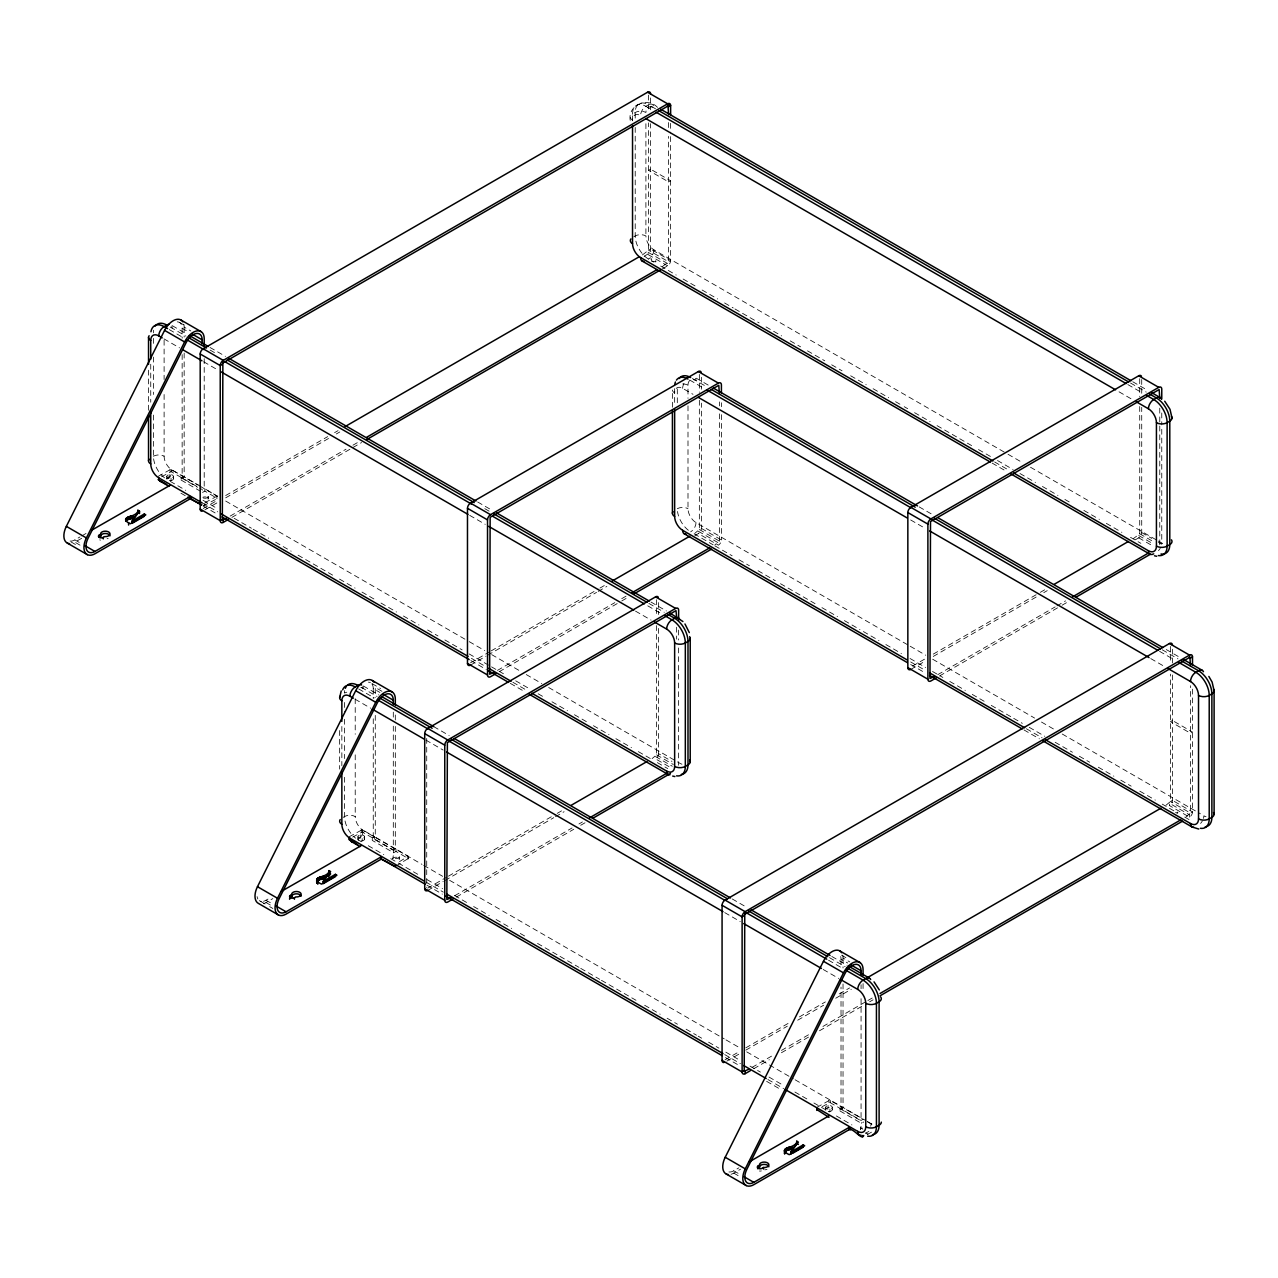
<?xml version="1.0" encoding="UTF-8"?>
<svg xmlns="http://www.w3.org/2000/svg" width="1278" height="1278" viewBox="0 0 1278 1278"><rect width="100%" height="100%" fill="white"/><g stroke="black" fill="none" stroke-linecap="round" stroke-linejoin="round"><path stroke-width="0.75" stroke-dasharray="5 3.75" d="M166.811 476.359L166.811 478.675M173.425 478.787L173.425 476.47A3.307 1.917 0 0 0 168.552 474.745A3.307 1.917 0 0 0 168.392 478.052A3.307 1.917 0 0 0 173.425 476.47M208.17 498.739L208.17 496.423L208.042 499.331A3.307 1.917 0 0 0 206.732 497.222A3.307 1.917 0 0 0 202.851 497.286M357.936 836.707L357.936 839.007M364.534 839.119L364.534 836.802A3.307 1.917 0 0 0 359.661 835.077A3.307 1.917 0 0 0 359.501 838.384A3.307 1.917 0 0 0 364.534 836.802M399.295 859.072L399.295 856.755L399.151 859.663A3.307 1.917 0 0 0 396.915 857.298A3.307 1.917 0 0 0 392.809 858.592C390.78 855.573 396.787 861.021 399.151 857.346M825.684 1107.275L825.684 1109.576M832.298 1109.687L832.298 1107.371A3.307 1.917 0 0 0 827.425 1105.646A3.307 1.917 0 0 0 827.249 1108.953A3.307 1.917 0 0 0 832.298 1107.371M656.588 625.597L656.588 754.835L652.131 758.573M699.354 400.286L699.354 529.539L694.897 533.261M719.402 413.848L719.402 541.105L714.945 544.843M1139.72 406.516L1139.72 533.773L1133.538 538.501M217.18 496.104L203.537 503.42L203.537 505.737L216.893 498.803L217.18 496.104L204.863 488.771L202.531 490.113M395.988 866.069L408.209 858.528L395.988 851.42L393.64 852.761L372.265 840.413L372.265 838.112L393.64 850.445L395.988 849.103L408.209 856.228L397.698 862.762M208.042 497.014L205.982 498.276L203.01 498.053M393.257 855.733L392.809 858.592M861.005 1126.301L860.573 1129.161A3.307 1.917 0 0 1 862.634 1127.899M655.199 261.798L655.886 260.696L655.886 261.798M158.089 476.422L170.789 469.314L183.489 476.422L183.489 478.739L181.141 480.081L181.141 477.764L183.489 476.422M161.523 476.758L171.156 471.678L202.196 489.538M70.082 541.057A12.764 7.364 -60 0 0 74.907 539.891L80.003 536.936M81.696 535.961L86.808 533.006M200.854 486.455L184.16 476.806L182.147 477.972L182.147 354.214M81.696 538.278L74.907 542.191L81.584 546.057M633.872 236.718L635.214 235.951A7.556 4.361 0 0 1 645.901 235.951A11.342 6.55 60 0 0 653.921 249.833L1006.297 453.275M202.531 492.429L204.863 491.087L217.18 498.404M203.202 508.516L217.036 500.529M225.679 495.529L327.695 436.629M334.612 432.635L338.063 430.638M642.387 254.945L648.569 250.216L648.569 122.848M204.927 509.826L217.036 502.845M225.679 497.845L329.42 437.955M336.338 433.961L339.788 431.964M644.112 256.271L647.563 254.274A4.249 2.46 -60 0 0 650.582 249.066L650.582 123.662M230.168 516.088L346.003 449.201M352.92 445.207L358.112 442.22M662.435 266.527L668.618 261.798L668.618 136.395M231.893 517.398L351.194 448.53M352.92 447.524L361.578 442.539M662.435 268.843L667.611 265.84A4.249 2.46 -60 0 0 670.63 260.632L670.63 135.244M470.496 662.835L489.474 651.86M491.199 650.869L598.232 589.078M599.957 588.072L605.133 585.084M470.496 665.135L486.023 656.173M487.749 655.183L596.506 592.385M598.232 591.394L606.858 586.41M694.897 535.578L698.347 533.581A4.249 2.46 -60 0 0 701.366 528.373L701.366 403.113M497.446 670.407L614.83 602.641M621.731 598.663L626.907 595.66M499.171 671.733L620.006 601.97M621.731 600.964L628.632 596.986M343.191 817.345L344.533 816.562A7.556 4.361 0 0 1 355.22 816.562A11.342 6.55 60 0 0 363.24 830.46L421.964 864.359M349.213 836.755L362.265 829.694L374.598 836.755L374.598 839.071L372.265 840.413M352.648 837.09L362.265 832.01L393.304 849.87L395.317 848.72L395.317 724.977M372.265 838.112L374.598 836.755M263.508 901.262A12.764 7.364 -60 0 0 266.016 900.223L269.418 898.258M395.317 848.72L375.269 837.138L373.256 838.304L373.256 716.543M263.284 903.706A15.592 9.01 -60 0 0 266.016 902.54L272.821 898.61M427.731 888.13L446.709 877.171M448.434 876.165L555.467 814.374M557.192 813.383L562.368 810.396M427.731 890.446L443.258 881.485M444.984 880.478L553.741 817.696M555.467 816.69L564.093 811.706M454.68 895.718L572.065 827.952M578.966 823.959L582.417 821.962M456.406 897.044L573.79 829.262M580.691 825.284L585.867 822.297M912.572 666.078L924.665 659.097M933.291 654.112L1038.599 593.327M1040.324 592.321L1047.225 588.343M910.847 669.384L924.665 661.413M933.291 656.429L1036.873 596.634M1043.775 592.641L1047.225 590.644M1135.263 539.827L1138.714 537.83A4.249 2.46 -60 0 0 1141.717 532.622L1141.717 407.347M937.796 674.656L1055.181 606.89M1056.906 605.884L1065.548 600.9M939.522 675.982L1060.373 606.219M1062.098 605.213L1068.999 601.235M725.089 1059.813L738.924 1051.826M745.825 1047.832L790.794 1021.873M799.437 1016.889L825.364 1001.92M839.199 993.933L849.582 987.942M1165.999 805.252L1170.456 801.514L1170.456 674.145M726.815 1061.123L738.924 1054.142M745.825 1050.149L787.328 1026.186M797.712 1020.195L823.639 1005.227M835.748 998.23L851.308 989.252M752.039 1067.386L772.791 1055.42M781.433 1050.42L809.102 1034.445M822.936 1026.458L866.164 1001.505M867.89 1000.514L873.082 997.511M1186.048 816.834L1190.505 813.096L1190.505 685.727M753.78 1068.712L769.34 1059.718M781.433 1052.737L809.102 1036.762M819.486 1030.771L862.714 1005.818M869.615 1001.824L873.082 999.827M816.961 1107.323L829.662 1100.214L842.362 1107.323L842.362 1109.639L840.013 1110.981L840.013 1108.681L842.362 1107.323M822.121 1106.668L830.029 1102.579L861.068 1120.439L863.065 1119.288L843.033 1107.707L841.02 1108.873L841.02 987.111M728.955 1171.958A12.764 7.364 -60 0 0 733.764 1170.792L738.876 1167.836M731.032 1174.274A15.592 9.01 -60 0 0 733.764 1173.108L740.569 1169.178M840.013 1110.981L861.404 1123.33L863.736 1121.988M865.462 1133.33L868.896 1131.35M867.171 1134.656L872.331 1131.685M650.71 259.051L651.652 258.795L651.652 260.345M651.652 261.111L655.31 261.878M862.81 1129.209L860.429 1127.436L860.429 1129.752M1175.584 812.457L1177.198 813.175L1177.773 811.993L1177.773 813.096L1162.245 804.118M269.658 906.629L272.869 908.482M657.499 107.368C646.956 96.265 627.003 105.643 630.326 120.979M1132.755 381.755L1146.478 389.678M655.486 108.758L648.569 104.764L645.901 106.314A18.898 10.911 60 0 0 632.53 114.03A7.556 4.361 0 0 0 632.53 120.196A11.342 6.55 60 0 1 640.55 115.579A7.556 4.361 -60 0 1 645.901 106.314L651.077 109.301M1130.519 383.017L1146.222 392.09M1127.835 384.566L1141.653 392.538M1119.033 391.819L1132.851 399.806M1008.038 454.281L1021.857 462.253M1030.483 467.237L1156.59 540.051M1158.315 541.041L1161.766 543.038A11.342 6.55 60 0 0 1164.242 544.013M1141.717 532.622L1151.75 538.405M1158.427 542.271L1161.766 544.188L1161.766 426.884M1139.72 533.773L1153.075 541.489M1138.714 535.514L1152.085 543.23M1138.714 537.83L1152.085 545.546M635.214 127.449L635.214 235.951A18.898 10.911 60 0 0 648.569 259.099L653.761 262.086M660.662 266.08L676.206 275.042M683.123 279.035L695.216 286.016M702.117 290.01L717.661 298.988M724.578 302.966L733.221 307.966M734.946 308.957L759.132 322.919M766.033 326.912L781.577 335.89M790.219 340.875L800.587 346.849M807.488 350.843L824.757 360.811M831.674 364.805L842.042 370.796M850.669 375.78L866.228 384.758M873.13 388.736L888.673 397.714M895.59 401.707L902.492 405.701M904.217 406.692L907.684 408.688M914.585 412.682L930.128 421.644M937.046 425.638L971.6 445.591M978.501 449.568L990.594 456.55M997.511 460.543L1013.055 469.521M1019.956 473.515L1035.5 482.493M1042.417 486.471L1057.96 495.449M1064.878 499.442L1071.779 503.436M1083.872 510.417L1099.415 519.379M1106.333 523.373L1121.876 532.351M1130.519 537.335L1140.871 543.326M994.667 461.997L1008.646 470.064M992.127 463.083L1005.85 471.007M708.172 385.077L694.449 377.154A7.556 4.361 -60 0 1 696.015 380.62A11.342 6.55 60 0 0 691.302 379.662M919.201 506.919L932.94 514.842M1166.271 649.559L1178.284 656.493M692.404 378.528L706.383 386.595M1162.245 649.783L1177.949 658.857M689.721 380.061L703.539 388.049M1159.577 651.333L1173.396 659.304M672.42 407.235L672.42 389.87A7.556 4.361 0 0 0 674.64 392.953A11.342 6.55 60 0 1 682.644 388.336L693.011 394.311M910.671 519.97L924.489 527.958M1150.775 658.601L1164.593 666.573M687.995 405.813L687.995 508.708A11.342 6.55 60 0 0 696.015 522.59L908.482 645.262M910.208 646.253L925.751 655.231M932.668 659.224L1034.589 718.06M1041.49 722.054L1053.583 729.035M1062.226 734.019L1200.409 813.798M701.366 528.373L721.415 539.955A4.249 2.46 -60 0 1 718.396 545.163L698.347 533.581M699.354 529.539L719.402 541.105M698.347 531.265L718.396 542.846M1189.498 817.153L1189.498 814.837L1169.45 803.255L1169.45 805.571L1189.498 817.153A4.249 2.46 -60 0 0 1192.502 811.945L1192.502 686.542M694.13 533.837L713.124 544.811M714.849 545.818L732.134 555.786M739.035 559.78L749.403 565.755M758.046 570.739L775.315 580.723M780.491 583.711L815.044 603.647M821.946 607.641L837.505 616.619M844.407 620.613L859.95 629.591M863.401 631.572L878.96 640.55M885.862 644.543L901.405 653.521M910.048 658.505L925.591 667.483M932.509 671.477L942.86 677.452M949.778 681.446L965.321 690.424M972.238 694.401L984.332 701.382M991.233 705.376L1011.968 717.341M1013.694 718.348L1022.32 723.332M1029.237 727.326L1044.781 736.288M1055.149 742.278L1072.418 752.247M1079.335 756.241L1089.703 762.231M1098.329 767.215L1113.873 776.193M1120.79 780.171L1131.158 786.162M1139.784 791.146L1155.344 800.124M1184.706 817.073L1191.607 821.067M910.671 661.956L924.649 670.023M1026.394 728.764L1042.113 737.837M910.687 664.528L924.409 672.452M1023.934 729.898L1039.365 738.812M179.287 322.312L186.125 326.257M183.824 324.213A15.592 9.01 -60 0 1 184.16 327.12L190.837 330.97M177.275 321.832A12.764 7.364 -60 0 1 182.147 328.27L188.84 332.136M172.274 325.682L185.997 333.606M210.023 347.472L225.471 356.386M477.668 501.998L491.407 509.922M650.965 602.05L666.397 610.964M170.23 327.056L185.949 336.13M210.135 350.092L215.311 353.079M484.777 508.66L489.969 511.647M648.889 603.408L664.272 612.274M169.287 329.596L183.105 337.568M647.77 605.852L661.589 613.823M163.951 338.862L179.495 347.824M203.681 361.786L217.5 369.773M469.697 515.369L485.241 524.347M635.517 611.124L651.061 620.086M164.111 394.503L164.111 456.23A11.342 6.55 60 0 0 172.131 470.128L198.042 485.081M199.767 486.071L217.036 496.056M225.679 501.04L467.508 640.661M469.234 641.652L484.777 650.63M491.695 654.624L519.331 670.583M526.248 674.56L541.792 683.538M548.693 687.532L679.976 763.333A11.342 6.55 60 0 0 682.452 764.308M181.141 477.764L197.595 487.269M658.601 628.409L658.601 753.685L671.956 761.4M181.141 480.081L200.886 491.487M656.588 754.835L673.298 764.484M655.582 756.576L672.292 766.225M668.953 766.608L655.582 758.892A4.249 2.46 -60 0 0 658.601 753.685M170.23 481.375L185.789 490.353M203.058 500.321L216.877 508.309M234.146 518.277L251.431 528.245M253.156 529.252L268.699 538.214M275.601 542.207L291.16 551.185M298.062 555.179L332.615 575.116M339.517 579.11L355.06 588.088M361.978 592.081L374.071 599.062M380.972 603.04L396.531 612.018M403.433 616.012L418.976 624.99M427.619 629.974L437.987 635.949M444.888 639.943L462.157 649.911M469.074 653.905L489.809 665.87M491.535 666.876L503.628 673.857M515.721 680.839L529.539 688.81M538.166 693.794L545.083 697.788M551.984 701.782L567.528 710.76M574.445 714.737L586.538 721.719M593.439 725.712L608.999 734.69M615.9 738.684L631.444 747.646M638.361 751.64L650.454 758.621M657.355 762.615L667.723 768.589M202.116 502.861L217.659 511.839M471.422 658.346L485.4 666.429M512.877 682.276L526.856 690.36M180.917 493.18L186.061 496.152M203.218 506.056L216.941 513.98M470.879 660.582L486.311 669.512M510.337 683.379L524.06 691.302M372.106 683.634L380.636 688.554M841.579 955.177L848.4 959.123M381.946 691.302L375.269 687.452L375.269 697.437M842.697 955.113A15.592 9.01 -60 0 1 843.033 958.021L849.71 961.871M371.946 683.954A12.764 7.364 -60 0 1 373.256 688.602L379.949 692.468M840.684 956.551A12.764 7.364 -60 0 1 841.02 959.171L847.697 963.037M363.383 686.014L378.831 694.928M433.737 726.623L449.169 735.537M732.262 898.977L746.001 906.901M831.786 956.439L847.218 965.353M361.354 687.388L377.058 696.462M829.47 957.653L845.173 966.727M358.671 688.938L374.214 697.9M828.527 960.193L842.346 968.181M355.06 699.194L370.604 708.172M425.878 740.074L443.146 750.058M724.722 912.604L740.266 921.582M823.176 969.459L838.719 978.437M74.907 539.891L81.584 543.741M423.705 865.366L442.699 876.325M449.616 880.318L724.259 1038.886M725.984 1039.893L739.802 1047.864M746.719 1051.858L793.35 1078.776M795.092 1079.782L865.909 1120.662M867.634 1121.669L871.085 1123.666A11.342 6.55 60 0 0 873.561 1124.64M867.171 1121.653L872.331 1124.624M840.013 1108.681L861.404 1121.014L861.404 1123.33M361.354 841.707L357.888 839.71A7.556 4.361 -60 0 0 363.24 830.46M368.256 845.701L383.799 854.678M390.717 858.656L420.079 875.622M426.996 879.599L442.539 888.577M454.633 895.558L466.726 902.54M473.627 906.533L489.17 915.511M496.088 919.505L511.631 928.467M520.274 933.467L527.175 937.445M537.543 943.436L558.278 955.401M560.004 956.391L578.998 967.366M580.723 968.373L599.733 979.331M601.459 980.338L635.997 1000.275M644.639 1005.259L660.183 1014.237M667.1 1018.231L677.468 1024.221M686.094 1029.205L696.462 1035.18M698.187 1036.186L701.638 1038.183M708.555 1042.161L718.923 1048.152M725.824 1052.145L739.642 1060.117M750.01 1066.108L760.378 1072.082M769.005 1077.066L781.098 1084.048M794.916 1092.035L807.009 1099.016M813.926 1102.994L829.47 1111.972M836.387 1115.966L851.931 1124.944M425.878 882.06L443.322 892.124M724.722 1054.59L740.425 1063.647M767.902 1079.511L783.606 1088.584M426.932 885.223L442.38 894.137M725.473 1057.577L739.195 1065.501M766.64 1081.348L780.363 1089.271M266.016 900.223L272.693 904.073M733.764 1170.792L740.457 1174.642M266.016 902.54L272.693 906.39M733.764 1173.108L740.457 1176.958M71.121 542L78.549 546.297M260.744 901.469L268.172 905.782M1172.453 649.224L1172.453 663.09M1172.453 674.976L1172.453 800.363A4.249 2.46 -60 0 1 1169.45 805.571M1170.456 646.428L1170.456 662.26M1161.766 412.97L1161.766 424.887M1159.769 408.161L1159.769 424.056M1159.769 426.053L1159.769 545.355M1141.717 379.518L1141.717 395.429M1139.72 378.687L1139.72 396.579M863.065 983.565L863.065 989.555M861.068 984.715L861.068 988.709M861.068 998.693L861.068 1120.439M843.033 958.021L843.033 968.005M843.033 983.964L843.033 1107.707M841.02 959.171L841.02 967.158M830.333 1100.374L830.333 1102.69M829.917 1109.16L829.917 1111.477M828.991 1100.374L828.991 1102.69M828.064 1105.486L828.064 1107.802M721.415 402.762L721.415 406.723M721.415 414.679L721.415 539.955M719.402 401.915L719.402 405.893M701.366 377.266L701.366 389.199M699.354 374.438L699.354 392.33M689.529 380.684A11.342 6.55 60 0 0 687.995 385.237L687.995 398.337M678.634 630.054L678.634 639.99M678.634 647.946L678.634 765.25M677.308 388.991L677.308 403.944M676.637 627.226L676.637 639.16M674.64 388.656L674.64 406.053M670.63 123.359L670.63 133.263M668.618 122.544L668.618 128.471M658.601 602.561L658.601 614.494M656.588 599.749L656.588 615.661M650.582 97.927L650.582 109.812M648.569 95.131L648.569 110.962M645.901 123.71L645.901 235.951M635.214 118.103L635.214 112.48A18.898 10.911 60 0 1 648.569 104.764A7.556 4.361 -60 0 1 653.921 107.863A11.342 6.55 60 0 0 645.901 112.48A7.556 4.361 0 0 0 635.214 112.48L632.53 114.03L632.53 121.506M426.724 738.428L426.724 887.555M408.289 856.436L408.289 858.752M408.017 856.052L408.017 859.135M395.988 849.103L395.988 851.42M395.317 714.993L395.317 722.981M393.64 850.445L393.64 852.761M393.304 712.15L393.304 718.14M393.304 726.128L393.304 849.87M375.269 715.392L375.269 837.138M373.256 688.602L373.256 698.587M362.569 829.805L362.569 832.122M362.169 838.592L362.169 840.908M361.243 829.805L361.243 832.122M360.3 834.917L360.3 837.234M355.22 698.715L355.22 734.259M355.22 754.835L355.22 816.562M344.533 702.469L344.533 711.814M344.533 719.29L344.533 758.573M344.533 777.28L344.533 816.562A18.898 10.911 60 0 0 351.21 833.783M341.849 726.447L341.849 765.73M339.644 730.537L339.644 769.116M216.893 495.704L216.893 498.803M204.863 488.771L204.863 491.087M204.863 503.42L204.863 505.737M204.208 358.655L204.208 488.388M184.16 327.12L184.16 337.088M184.16 353.063L184.16 476.806M182.147 328.27L182.147 338.255M171.46 469.473L171.46 471.79M171.06 478.26L171.06 480.576M170.118 469.473L170.118 471.79M169.191 474.585L169.191 476.902M164.111 340.252L164.111 379.534M153.424 338.382L153.424 345.875M153.424 357.089L153.424 394.503M153.424 415.078L153.424 456.23A18.898 10.911 60 0 0 166.779 479.378A7.556 4.361 -60 0 0 172.131 470.128M150.74 364.246L150.74 402.219M148.536 370.205L148.536 410.701M653.921 249.833A7.556 4.361 -60 0 1 648.569 259.099M1160.2 548.31A7.556 4.361 -60 0 1 1158.475 550.642M696.015 522.59A7.556 4.361 -60 0 1 690.663 531.856M688.347 530.274A18.898 10.911 60 0 1 677.516 511.504M677.308 508.708A7.556 4.361 0 0 1 687.995 508.708M1203.461 818.399A7.556 4.361 -60 0 0 1203.86 815.795A11.342 6.55 60 0 0 1206.352 816.77M1202.294 821.067A7.556 4.361 -60 0 1 1200.569 823.399M682.644 388.336A7.556 4.361 -60 0 1 684.209 383.065M682.644 383.959A7.556 4.361 0 0 1 687.995 385.237M108.151 538.389A4.729 2.732 0 0 1 107.08 538.741M100.563 540.115A2.828 1.629 0 0 1 99.668 539.875M166.955 479.266A3.307 1.917 0 0 1 169.878 476.838A3.307 1.917 0 0 1 173.393 478.994A3.307 1.917 0 0 1 169.015 480.528M153.424 456.23A7.556 4.361 0 0 1 164.111 456.23M153.424 332.775A18.898 10.911 60 0 1 153.616 330.219M171.715 326.018A7.556 4.361 -60 0 1 172.131 328.142M868.066 1134.033A18.898 10.911 60 0 1 865.749 1132.915M355.572 838.144A18.898 10.911 60 0 1 353.319 836.147M871.085 1123.666A7.556 4.361 -60 0 1 870.685 1126.253M344.725 690.551A18.898 10.911 60 0 0 344.533 693.107A7.556 4.361 0 0 1 346.977 692.165M360.763 687.5A11.342 6.55 60 0 1 363.24 688.475A7.556 4.361 -60 0 0 362.84 686.35M358.511 840.141A3.307 1.917 0 0 1 360.636 837.186A3.307 1.917 0 0 1 364.454 839.518A3.307 1.917 0 0 1 359.214 840.589M261.191 901.389A12.764 7.364 -60 0 1 259.258 900.607M257.868 898.977A12.764 7.364 -60 0 1 257.102 896.613M368.399 682.164A12.764 7.364 -60 0 1 370.396 682.644M767.024 1169.306A4.729 2.732 0 0 1 764.739 1169.833M761.369 1170.92A2.828 1.629 0 0 1 759.436 1171.015M825.812 1110.183A3.307 1.917 0 0 1 828.735 1107.738A3.307 1.917 0 0 1 832.266 1109.895A3.307 1.917 0 0 1 827.888 1111.429M650.582 169.207L648.569 170.357L668.618 181.923L670.63 180.773L650.582 169.207M650.582 249.066L648.569 250.216L668.618 261.798L670.63 260.632L650.582 249.066M1172.453 720.504L1170.456 721.655L1190.505 733.237L1192.502 732.07L1172.453 720.504M1172.453 800.363L1170.456 801.514L1190.505 813.096L1192.502 811.945L1172.453 800.363M667.611 263.524L647.563 251.958L647.563 254.274L667.611 265.84L667.611 263.524"/><path stroke-width="1.5" d="M316.672 882.539L319.324 879.631L324.564 878.865L328.989 872.922L328.989 870.606L330.619 871.548L323.206 881.373L323.206 883.689L335.427 876.628L335.427 874.328L323.206 881.373M226.701 518.085L222.324 519.906L222.867 362.984L667.995 105.994L668.618 114.621M748.588 1069.382L744.211 1071.204L744.754 914.281L1189.882 657.291L1190.505 665.918M328.989 870.606C329.692 877.73 307.103 877.203 321.497 884.104L336.929 875.19L335.427 874.328M790.97 1151.941L798.383 1142.117L796.753 1141.174C797.456 1148.299 774.867 1147.772 789.245 1154.673L804.693 1145.759L803.175 1144.896L790.97 1151.941L790.97 1154.258M339.644 697.74L341.21 690.919M69.603 543.693A15.592 9.01 -60 0 1 66.344 526.36L164.574 330.379A15.592 9.01 -60 0 1 182.85 321.864M201.812 504.746L190.166 498.803L94.939 553.773A15.592 9.01 -60 0 1 84.987 552.256A15.592 9.01 -60 0 1 86.393 537.942L184.623 341.945A15.592 9.01 -60 0 1 196.876 330.922A15.592 9.01 -60 0 1 204.208 338.686L204.208 346.673M278.54 915.032L258.491 903.45A15.592 9.01 -60 0 1 257.469 886.692L355.699 690.711A15.592 9.01 -60 0 1 373.959 682.196M395.988 865.685L394.646 866.069L381.275 859.135L286.064 914.105A15.592 9.01 -60 0 1 276.096 912.588A15.592 9.01 -60 0 1 277.518 898.274L375.732 702.293A15.592 9.01 -60 0 1 387.985 691.254A15.592 9.01 -60 0 1 395.317 699.018L395.317 705.009M728.476 1174.594A15.592 9.01 -60 0 1 725.217 1157.261L823.447 961.28A15.592 9.01 -60 0 1 841.723 952.765M863.736 1135.487C861.995 1141.27 853.448 1127.484 849.039 1129.704L753.812 1184.674A15.592 9.01 -60 0 1 743.86 1183.156A15.592 9.01 -60 0 1 745.266 1168.843L843.496 972.846A15.592 9.01 -60 0 1 855.749 961.823A15.592 9.01 -60 0 1 863.065 969.587L863.065 975.577M137.88 510.273L137.88 512.59L139.51 513.532L139.51 511.216L137.88 510.273C138.583 517.398 115.994 516.855 130.388 523.772L145.82 514.858L144.318 513.98L132.097 521.041L132.097 523.357L144.318 516.296L144.318 513.98M137.88 512.59L133.455 518.533L129.062 518.948L125.835 521.152L125.835 518.836M796.753 1141.174L796.753 1143.49L792.328 1149.433L787.088 1150.2L784.468 1153.363M132.097 521.041L139.51 511.216M328.51 876.676L330.619 873.864L328.989 872.922M349.213 839.071L357.792 844.806M816.961 1109.639L828.991 1117.355M168.824 324.356A7.556 4.361 -60 0 0 166.779 325.059L164.111 326.609A18.898 10.911 60 0 0 150.948 331.753M202.052 511.216A4.249 2.46 -60 0 1 200.199 509.091L200.199 353.99A4.249 2.46 -60 0 1 203.202 348.782L647.563 92.24L670.63 105.547L670.63 115.435M668.618 106.697L670.63 105.547A4.249 2.46 -60 0 0 667.611 103.806L223.251 360.364A4.249 2.46 -60 0 0 220.231 365.572L220.231 520.657A4.249 2.46 -60 0 0 223.251 522.398L228.427 519.395M222.244 364.406L220.231 365.572L200.199 353.99M91.904 530.066L170.118 485.289M99.285 535.067L100.627 534.284A4.729 2.732 0 0 1 105.084 531.185A4.729 2.732 0 0 1 110.02 534.028A4.729 2.732 0 0 1 104.636 536.6L103.294 537.383A2.828 1.629 0 0 1 99.285 537.383L99.285 535.067A2.828 1.629 0 0 0 99.285 537.383L100.627 536.6A4.729 2.732 0 0 1 104.668 533.517A4.729 2.732 0 0 1 109.988 535.865M202.196 343.846L202.196 339.852A12.764 7.364 -60 0 0 196.205 333.494A12.764 7.364 -60 0 0 186.189 342.52L87.958 538.501A12.764 7.364 -60 0 0 86.792 550.211A12.764 7.364 -60 0 0 94.939 551.457L190.166 496.487M344.98 426.644L638.92 256.942M222.244 519.507L220.231 520.657L200.199 509.091M366.754 437.22L657.243 269.514M366.754 439.536L660.694 269.834M470.496 665.135A4.249 2.46 -60 0 1 467.476 663.41L467.476 508.309A4.249 2.46 -60 0 1 470.496 503.101L698.347 371.547A4.249 2.46 -60 0 1 701.127 372.09M495.72 673.73L490.544 676.717A4.249 2.46 -60 0 1 487.525 674.976L487.525 519.89A4.249 2.46 -60 0 1 490.544 514.683L718.396 383.128A4.249 2.46 -60 0 1 721.415 384.854L721.415 392.809M342.664 689.848A18.898 10.911 60 0 1 355.22 686.941L357.888 685.391A7.556 4.361 -60 0 1 361.674 685.024M612.034 581.107L689.721 536.249M493.995 672.404L489.618 674.225L490.145 517.302L718.779 385.301L719.402 393.975M632.083 592.673L709.769 547.831M633.808 593.998L711.495 549.141M427.731 890.446A4.249 2.46 -60 0 1 424.711 888.705L424.711 733.62A4.249 2.46 -60 0 1 427.731 728.412L655.582 596.858A4.249 2.46 -60 0 1 658.362 597.401M452.955 899.025L447.763 902.028A4.249 2.46 -60 0 1 444.76 900.287L444.76 745.186A4.249 2.46 -60 0 1 447.763 739.978L675.631 608.424A4.249 2.46 -60 0 1 678.634 610.165L678.634 620.102M910.847 669.384A4.249 2.46 -60 0 1 907.843 667.643L907.843 512.558A4.249 2.46 -60 0 1 910.847 507.35L1138.714 375.796A4.249 2.46 -60 0 1 1141.494 376.339M281.32 891.389L361.243 845.621M936.071 677.963L930.895 680.966A4.249 2.46 -60 0 1 927.892 679.225L927.892 524.124A4.249 2.46 -60 0 1 930.895 518.916L1158.763 387.362A4.249 2.46 -60 0 1 1161.766 389.103L1161.766 399.04M301.097 896.197A4.729 2.732 0 0 0 295.777 893.849A4.729 2.732 0 0 0 291.735 896.932L290.41 897.715A2.828 1.629 0 0 1 290.41 895.399L291.735 894.632A4.729 2.732 0 0 1 296.192 891.517A4.729 2.732 0 0 1 301.145 894.36A4.729 2.732 0 0 1 295.745 896.932L294.419 897.715A2.828 1.629 0 0 1 290.41 897.715A2.828 1.629 0 0 0 289.675 899.297M393.304 704.178L393.304 700.184A12.764 7.364 -60 0 0 387.314 693.826A12.764 7.364 -60 0 0 377.298 702.852L279.067 898.833A12.764 7.364 -60 0 0 277.917 910.543A12.764 7.364 -60 0 0 286.064 911.789L381.275 856.819L381.275 859.135M570.994 805.412L646.956 761.56M451.23 897.715L446.837 899.52L447.38 742.614L676.014 610.612L676.637 617.29M589.318 817.984L667.004 773.126M592.768 818.303L670.455 773.462M1054.126 584.35L1128.362 541.489M934.346 676.653L929.969 678.458L930.512 521.552L1159.146 389.55L1159.769 398.209M1072.45 596.922L1148.411 553.07M1075.9 597.241L1150.136 554.38M723.939 1062.529A4.249 2.46 -60 0 1 722.07 1060.389L722.07 905.303A4.249 2.46 -60 0 1 725.089 900.095L1169.45 643.537L1189.498 655.103A4.249 2.46 -60 0 1 1192.502 656.844L1192.502 664.768M744.131 915.719L742.119 916.869L722.07 905.303M1190.505 658.01L1192.502 656.844M866.867 977.958L1160.807 808.255M744.131 1070.804L742.119 1071.97L722.07 1060.389M879.999 993.517L1180.856 819.821M1189.498 657.419L1189.498 655.103L745.138 911.661A4.249 2.46 -60 0 0 742.119 916.869L742.119 1071.97A4.249 2.46 -60 0 0 745.138 1073.696L750.314 1070.708M879.999 995.834L1182.581 821.131M749.068 1161.958L828.991 1115.806M768.861 1166.766A4.729 2.732 0 0 0 763.541 1164.418A4.729 2.732 0 0 0 759.499 1167.501L758.158 1168.284A2.828 1.629 0 0 1 758.158 1165.967L759.499 1165.185A4.729 2.732 0 0 1 763.956 1162.085A4.729 2.732 0 0 1 768.893 1164.929A4.729 2.732 0 0 1 763.509 1167.501L762.167 1168.284A2.828 1.629 0 0 1 758.158 1168.284A2.828 1.629 0 0 0 757.598 1168.747M792.488 1153.379L803.175 1147.197L803.175 1144.896M861.068 974.747L861.068 970.753A12.764 7.364 -60 0 0 855.062 964.395A12.764 7.364 -60 0 0 845.046 973.421L746.815 1169.402A12.764 7.364 -60 0 0 745.665 1181.112A12.764 7.364 -60 0 0 753.812 1182.358L849.343 1127.26M1154.481 555.786L1156.67 556.281M1198.764 829.039L1192.07 826.978L1042.8 740.793M672.691 776.081L674.88 776.561M181.284 320.203L201.333 331.785M372.409 680.535L392.442 692.117M840.157 951.104L860.206 962.685M1138.714 375.796L1158.763 387.362M660.934 109.349L1131.03 380.764M1151.622 392.65L1160.2 397.602M658.937 110.755L1128.778 382.026M1149.513 393.991L1156.43 397.969A7.556 4.361 -60 0 1 1161.367 398.928M656.269 112.304L1126.11 383.56M1146.845 395.525L1153.746 399.519A18.898 10.911 60 0 1 1167.118 422.667L1167.118 546.121A18.898 10.911 60 0 1 1158.315 555.547M645.741 118.566L1115.582 389.822M1136.318 401.803L1148.411 408.784A11.342 6.55 60 0 1 1156.43 422.667L1156.43 546.121A11.342 6.55 60 0 1 1148.411 550.754L1013.662 472.972M630.901 238.906A7.556 4.361 0 0 0 632.53 243.667A11.342 6.55 60 0 0 640.55 257.549L992.942 460.991M642.115 261.016L990.402 462.093M1010.994 473.978L1149.976 554.221M698.347 371.547L718.396 383.128M713.316 388.049L917.492 505.928M938.084 517.814L1162.836 647.579M1183.428 659.464L1202.294 670.359M711.399 389.502L915.224 507.174M934.234 518.149L1160.52 648.793M1181.239 660.758L1198.524 670.726A7.556 4.361 -60 0 1 1203.461 671.701M910.847 507.35L930.895 518.916M707.006 390.046L910.831 507.717M931.566 519.683L1157.852 650.342M1178.572 662.308L1195.841 672.276A18.898 10.911 60 0 1 1209.212 695.424L1209.212 818.879A18.898 10.911 60 0 1 1200.425 828.304M907.843 512.558L927.892 524.124M698.203 397.314L907.204 517.973M929.665 530.945L1149.05 657.595M1168.044 668.57L1190.505 681.541A11.342 6.55 60 0 1 1198.524 695.424L1198.524 818.879A11.342 6.55 60 0 1 1190.505 823.511L1045.404 739.738M672.995 511.663A7.556 4.361 0 0 0 674.64 516.424A11.342 6.55 60 0 0 682.644 530.306L907.204 659.959M929.665 672.915L1024.668 727.773M684.209 533.773L907.252 662.547M929.569 675.423L1022.208 728.907M907.843 667.643L927.892 679.225M655.582 596.858L675.631 608.424M192.179 334.053L202.196 339.852M189.432 335.587L208.314 346.482M228.89 358.367L475.959 501.008M496.551 512.893L649.24 601.059M669.832 612.945L682.931 621.539M189.24 338.031L206.509 347.999M227.244 359.965L474.25 502.574M493.26 513.548L646.987 602.305M667.723 614.271L674.64 618.264A7.556 4.361 -60 0 1 679.576 619.223M203.202 348.782L223.251 360.364L223.251 362.68M470.496 503.101L490.544 514.683M167.562 328.606L164.111 326.609A7.556 4.361 -60 0 0 158.76 335.858A11.342 6.55 60 0 0 150.74 340.491L150.74 359.198M186.572 339.565L203.841 349.549M224.561 361.514L471.582 504.123M492.318 516.088L644.32 603.855M665.055 615.82L671.956 619.814A18.898 10.911 60 0 1 685.327 642.962L685.327 766.417A18.898 10.911 60 0 1 676.525 775.842M164.574 330.379L184.623 341.945M467.476 508.309L487.525 519.89M158.76 335.858L162.21 337.855M182.946 349.821L201.94 360.795M220.95 371.77L467.972 514.379M488.691 526.344L633.792 610.117M654.528 622.082L666.621 629.064A11.342 6.55 60 0 1 674.64 642.962L674.64 766.417A11.342 6.55 60 0 1 666.621 771.049L531.872 693.251M149.111 459.185A7.556 4.361 0 0 0 150.74 463.946A11.342 6.55 60 0 0 158.76 477.844L201.94 502.765M220.95 513.74L467.972 656.349M488.691 668.314L511.152 681.286M158.089 479.506L166.683 484.474M160.325 481.295L168.904 486.247M187.786 497.142L201.509 505.066M222.1 516.951L469.154 659.592M488.036 670.503L508.612 682.388M529.204 694.274L668.186 774.5M467.476 663.41L487.525 674.976M383.288 694.401L393.304 700.184M851.036 964.97L861.068 970.753M382.266 696.909L433.737 726.623M454.329 738.508L730.553 897.987M751.144 909.872L830.061 955.449M848.943 966.344L869.519 978.229M380.349 698.363L432.172 728.284M451.166 739.243L727.549 898.817M748.285 910.783L827.745 956.663M846.739 967.622L865.749 978.597A7.556 4.361 -60 0 1 870.685 979.555M427.731 728.412L447.763 739.978M725.089 900.095L745.138 911.661L745.138 913.978M377.681 699.897L427.779 728.827M448.498 740.793L724.882 900.351M745.617 912.332L826.802 959.203M845.796 970.162L863.065 980.146A18.898 10.911 60 0 1 876.436 1003.294L876.436 1126.749A18.898 10.911 60 0 1 867.65 1136.174M355.699 690.711L375.732 702.293M823.447 961.28L843.496 972.846M66.344 526.36L86.393 537.942M424.711 733.62L444.76 745.186M341.849 721.399L341.849 700.823A11.342 6.55 60 0 1 349.868 696.19L353.335 698.187M372.329 709.162L424.152 739.083M446.613 752.039L722.997 911.613M743.716 923.579L821.45 968.452M840.445 979.427L857.73 989.396A11.342 6.55 60 0 1 865.749 1003.294L865.749 1126.749A11.342 6.55 60 0 1 857.73 1131.381L785.171 1089.495M84.923 545.674L94.939 551.457M87.415 554.684L67.367 543.118M340.22 819.533A7.556 4.361 0 0 0 341.849 824.278A11.342 6.55 60 0 0 349.868 838.176L424.152 881.053M446.613 894.025L722.997 1053.583M743.716 1065.548L766.177 1078.52M351.434 841.627L360.013 846.579M380.604 858.465L425.223 884.232M445.798 896.118L722.038 1055.596M424.711 888.705L444.76 900.287M796.753 1143.49L798.383 1144.433M257.469 886.692L277.518 898.274M725.217 1157.261L745.266 1168.843M276.032 906.006L286.064 911.789M743.796 1176.575L753.812 1182.358M746.288 1185.585L726.239 1174.019M1164.721 401.244L1170.009 409.327L1172.006 418.034M874.04 981.871L879.328 989.939M1208.86 676.445L1212.119 682.085L1214.1 690.791L1214.1 814.246M684.96 623.968L689.305 632.594M862.41 1135.487L862.41 1136.637M850.381 1127.771L850.381 1129.704M849.039 1127.388L849.039 1129.704M816.961 1108.473L816.961 1110.406M792.328 1147.117L792.328 1149.433M792.088 1147.085L792.088 1149.401M791.849 1147.053L791.849 1149.369M791.593 1147.021L791.593 1149.337M791.338 1147.021L791.338 1149.337M790.842 1147.005L790.842 1149.321M790.347 1147.037L790.347 1149.353M789.852 1147.085L789.852 1149.401M789.357 1147.149L789.357 1149.465M788.877 1147.261L788.877 1149.561M788.398 1147.388L788.398 1149.689M787.935 1147.532L787.935 1149.849M787.504 1147.692L787.504 1150.008M787.088 1147.884L787.088 1150.2M786.689 1148.075L786.689 1150.392M786.21 1148.347L786.21 1150.663M785.986 1148.507L785.986 1150.823M785.746 1148.666L785.746 1150.983M785.555 1148.81L785.379 1151.27M785.107 1149.21L785.107 1151.526M784.884 1149.481L784.884 1151.797M784.708 1149.737L784.724 1153.954M784.468 1150.264L784.532 1153.571M763.509 1167.501L763.509 1169.05M759.499 1165.185L759.499 1167.501M758.158 1165.967L758.158 1168.284M745.138 1071.379L745.138 1073.696M690.216 638.329L690.216 761.784M674.64 409.791L674.64 516.424M672.42 411.101L672.42 513.325M667.611 103.806L667.611 106.122M632.53 125.819L632.53 243.667M349.213 837.905L349.213 839.838M341.849 771.912L341.849 824.278M324.564 876.548L324.564 878.865M324.324 876.516L324.324 878.833M324.085 876.484L324.085 878.801M323.845 876.468L323.845 878.769M323.59 876.452L323.59 878.769M323.094 876.436L323.094 878.753M322.583 876.468L322.583 878.785M322.104 876.516L322.104 878.833M321.609 876.58L321.609 878.897M321.113 876.692L321.113 879.008M320.634 876.82L320.634 879.12M320.171 876.964L320.171 879.28M319.74 877.123L319.74 879.44M319.324 877.315L319.324 879.631M318.941 877.507L318.941 879.823M318.462 877.778L318.462 880.095M318.222 877.938L318.222 880.254M317.998 878.098L317.998 880.414M317.807 878.242L317.615 880.702M317.791 881.9L317.791 884.216M317.359 878.641L317.359 880.957M317.12 878.913L317.12 881.229M316.944 879.168L316.768 883.002M316.72 879.695L316.704 882.794M294.419 897.715L294.419 899.249M291.735 894.632L291.735 896.932M290.41 895.399L290.41 897.715M223.251 520.082L223.251 522.398M191.508 497.637L191.508 498.803M190.166 497.637L190.166 498.803M150.74 411.58L150.74 463.946M148.536 337.408L148.536 364.406M148.536 416.5L148.536 460.863M133.455 516.216L133.455 518.533M133.216 516.184L133.216 518.485M132.976 516.152L132.976 518.469M132.72 516.12L132.72 518.437M132.481 516.12L132.481 518.421M131.969 516.104L131.969 518.421M131.474 516.136L131.474 518.437M130.979 516.184L130.979 518.485M130.484 516.248L130.484 518.564M130.005 516.36L130.005 518.66M129.525 516.472L129.525 518.788M129.062 516.631L129.062 518.948M128.631 516.791L128.631 519.108M128.599 522.734L128.599 525.05M128.215 516.983L128.215 519.299M127.816 517.175L127.816 519.491M127.353 517.446L127.353 519.763M127.113 517.606L127.113 519.922M126.889 517.766L126.698 520.226M126.506 518.053L126.506 520.37M126.234 518.309L126.234 520.625M126.011 518.58L126.011 520.881M103.294 537.383L103.294 538.917M100.627 534.284L100.627 536.6M1153.746 553.837A7.556 4.361 -60 0 1 1148.411 550.754M643.856 261.351A7.556 4.361 -60 0 1 640.55 257.549M1156.43 546.121A7.556 4.361 0 0 0 1167.118 546.121L1169.785 544.588A7.556 4.361 0 0 0 1171.431 539.827M1160.999 553.997A18.898 10.911 60 0 0 1169.785 544.588L1169.785 421.117A7.556 4.361 0 0 0 1171.431 416.372M1156.43 422.667A7.556 4.361 0 0 0 1167.118 422.667L1169.785 421.117A18.898 10.911 60 0 0 1156.43 397.969L1153.746 399.519A7.556 4.361 -60 0 0 1148.411 408.784M647.563 92.24A4.249 2.46 -60 0 1 650.582 93.965M1169.45 643.537A4.249 2.46 -60 0 1 1172.453 645.278M685.951 534.108A7.556 4.361 -60 0 1 682.644 530.306M1193.796 827.313A7.556 4.361 -60 0 1 1190.505 823.511M1198.524 818.879A7.556 4.361 0 0 0 1209.212 818.879L1211.879 817.345A7.556 4.361 0 0 0 1213.525 812.584M1205.202 826.85A18.898 10.911 60 0 0 1211.879 817.345L1211.879 693.874A7.556 4.361 0 0 0 1213.525 689.13M1198.524 695.424A7.556 4.361 0 0 0 1209.212 695.424L1211.879 693.874A18.898 10.911 60 0 0 1198.524 670.726L1195.841 672.276A7.556 4.361 -60 0 0 1190.505 681.541M674.832 384.231A18.898 10.911 60 0 1 675.439 381.978M676.429 380.109A18.898 10.911 60 0 1 687.995 379.071M679.097 378.56A18.898 10.911 60 0 1 690.663 377.521M162.066 481.63A7.556 4.361 -60 0 1 158.76 477.844M669.912 774.835A7.556 4.361 -60 0 1 666.621 771.049M674.64 766.417A7.556 4.361 0 0 0 685.327 766.417L687.995 764.867A7.556 4.361 0 0 0 689.641 760.106M681.318 774.372A18.898 10.911 60 0 0 687.995 764.867L687.995 641.412A7.556 4.361 0 0 0 689.641 636.652M674.64 642.962A7.556 4.361 0 0 0 685.327 642.962L687.995 641.412A18.898 10.911 60 0 0 674.64 618.264L671.956 619.814A7.556 4.361 -60 0 0 666.621 629.064M150.74 340.491A7.556 4.361 0 0 1 149.111 335.731M155.213 326.098A18.898 10.911 60 0 1 166.779 325.059M353.175 841.962A7.556 4.361 -60 0 1 349.868 838.176M861.021 1135.168A7.556 4.361 -60 0 1 857.73 1131.381M865.749 1126.749A7.556 4.361 0 0 0 876.436 1126.749L879.104 1125.199A7.556 4.361 0 0 0 881.325 1122.116M872.427 1134.704A18.898 10.911 60 0 0 879.104 1125.199L879.104 1001.744A7.556 4.361 0 0 0 880.75 996.984M865.749 1003.294A7.556 4.361 0 0 0 876.436 1003.294L879.104 1001.744A18.898 10.911 60 0 0 865.749 978.597L863.065 980.146A7.556 4.361 -60 0 0 857.73 989.396M349.868 696.19A7.556 4.361 -60 0 1 355.22 686.941M341.849 700.823A7.556 4.361 0 0 1 340.22 696.063M345.332 688.299A18.898 10.911 60 0 1 346.322 686.43M347.648 684.992A18.898 10.911 60 0 1 357.888 685.391"/></g></svg>
